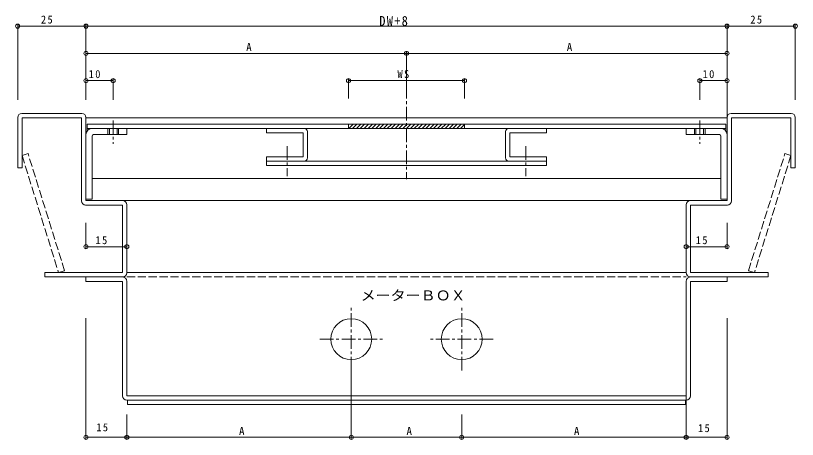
# Model space of a CAD drawing. Units: millimetres on the paper. Extents: x -420 to 373, y -297 to 267.
# Drawn here: x -109.1 to 177.4, y -82.6 to 72.8 of the extents above; entities that cross this region are included whole.
import ezdxf
from ezdxf.enums import TextEntityAlignment as Align

# ---------------------------------------------------------------- set-up
doc = ezdxf.new("R2010")
doc.units = ezdxf.units.MM
doc.linetypes.add('CHAIN1', pattern=[8, 5, -1, 1, -1])
doc.linetypes.add('DASHED3', pattern=[4, 3, -1])
for name, color, linetype, lineweight in [('0-1_USER1', 6, 'Continuous', 9), ('0-6_YKK_13', 4, 'DASHED3', 9), ('0-7_YKK_D', 7, 'Continuous', 9), ('0-8_YKK_A1', 2, 'Continuous', 9)]:
    doc.layers.add(name, color=color, linetype=linetype, lineweight=lineweight)
doc.styles.add('ＭＳ ゴシック', font='')
doc.styles.get('ＭＳ ゴシック').set_extended_font_data('MS Gothic')

msp = doc.modelspace()

# ---------------------------------------------------------------- linework, layer by layer
at = {"layer": '0-1_USER1'}
for p, q in [((-108.358, 41.916), (-108.358, 69.416)), ((-108.358, 68.916), (-83.358, 68.916)), ((-83.358, 52.191), (-83.358, 69.416)), ((-83.358, 41.916), (-83.358, 69.416)), ((-83.358, 68.916), (151.642, 68.916)), ((151.642, 35.416), (151.642, 69.416)), ((151.642, 41.916), (151.642, 69.416)), ((151.642, 68.916), (176.642, 68.916)), ((176.642, 41.916), (176.642, 69.416)), ((-83.358, 41.916), (-83.358, 59.416)), ((-83.358, 58.916), (34.142, 58.916)), ((34.142, 55.238), (34.142, 59.416)), ((34.142, 47.336), (34.142, 59.416)), ((34.142, 58.916), (151.642, 58.916)), ((151.642, 41.916), (151.642, 59.416)), ((-83.358, 41.916), (-83.358, 49.416)), ((-83.358, 48.916), (-73.358, 48.916)), ((-73.358, 41.916), (-73.358, 49.416)), ((12.892, 42.316), (12.892, 49.416)), ((12.892, 48.916), (55.392, 48.916)), ((55.392, 42.316), (55.392, 49.416)), ((141.642, 41.916), (141.642, 49.416)), ((151.642, 48.916), (141.642, 48.916)), ((151.642, 41.916), (151.642, 49.416)), ((-68.358, 3.416), (-68.358, -12.487)), ((136.642, 3.416), (136.642, -12.487)), ((-83.358, -3.2), (-83.358, -12.487)), ((151.642, -3.2), (151.642, -12.487)), ((-68.358, -11.987), (-83.358, -11.987)), ((151.642, -11.987), (136.642, -11.987)), ((-83.358, -38.139), (-83.358, -82.384)), ((151.642, -38.139), (151.642, -82.384)), ((13.892, -57.384), (13.892, -82.384)), ((136.642, -66.484), (136.642, -82.384)), ((-68.358, -73.54), (-68.358, -82.384)), ((13.892, -73.54), (13.892, -82.384)), ((54.392, -73.54), (54.392, -82.384)), ((136.642, -73.54), (136.642, -82.384)), ((-68.358, -74.884), (-68.358, -82.384)), ((54.392, -74.884), (54.392, -82.384)), ((-83.358, -81.884), (-68.358, -81.884)), ((-68.358, -81.884), (13.892, -81.884)), ((13.892, -81.884), (54.392, -81.884)), ((54.392, -81.884), (136.642, -81.884)), ((136.642, -81.884), (151.642, -81.884))]:
    msp.add_line(p, q, dxfattribs=at)
for centre in [(-108.358, 68.916), (-83.358, 68.916), (-83.358, 68.916), (151.642, 68.916), (151.642, 68.916), (176.642, 68.916), (-83.358, 58.916), (34.142, 58.916), (34.142, 58.916), (151.642, 58.916), (-83.358, 48.916), (-73.358, 48.916), (12.892, 48.916), (55.392, 48.916), (141.642, 48.916), (151.642, 48.916), (-83.358, -11.987), (-68.358, -11.987), (136.642, -11.987), (151.642, -11.987), (-83.358, -81.884), (-68.358, -81.884), (-68.358, -81.884), (13.892, -81.884), (13.892, -81.884), (54.392, -81.884), (54.392, -81.884), (136.642, -81.884), (136.642, -81.884), (151.642, -81.884)]:
    msp.add_circle(centre, 0.75, dxfattribs=at)
at = {"layer": '0-6_YKK_13'}
for p, q in [((-106.758, 21.475), (-104.563, 22.16)), ((-106.758, 21.475), (-93.358, -21.484)), ((-91.163, -20.799), (-104.563, 22.16)), ((159.446, -20.799), (172.846, 22.16)), ((175.042, 21.475), (161.642, -21.484)), ((175.042, 21.475), (172.846, 22.16)), ((-93.358, -21.484), (-91.163, -20.799)), ((161.642, -21.484), (159.446, -20.799))]:
    msp.add_line(p, q, dxfattribs=at)
at = {"layer": '0-7_YKK_D', "linetype": 'CHAIN1'}
for p, q in [((34.142, 47.336), (34.142, 12.831)), ((-73.358, 34.312), (-73.358, 25.689)), ((141.642, 34.312), (141.642, 25.689)), ((-9.608, 24.86), (-9.608, 13.875)), ((77.892, 24.86), (77.892, 13.875)), ((13.892, -57.384), (13.892, -34.384)), ((54.392, -57.384), (54.392, -34.384)), ((2.392, -45.884), (25.392, -45.884)), ((65.892, -45.884), (42.892, -45.884))]:
    msp.add_line(p, q, dxfattribs=at)
at = {"layer": '0-7_YKK_D'}
for p, q in [((-108.358, 35.416), (-108.358, 16.916)), ((-84.858, 36.916), (-106.858, 36.916)), ((-106.758, 35.116), (-106.758, 16.916)), ((-85.158, 35.316), (-106.558, 35.316)), ((-84.958, 35.116), (-84.958, 4.816)), ((-83.358, 35.416), (-83.358, 5.116)), ((151.642, 35.416), (151.642, 5.116)), ((153.142, 36.916), (175.142, 36.916)), ((153.242, 35.116), (153.242, 4.816)), ((153.442, 35.316), (174.842, 35.316)), ((175.042, 35.116), (175.042, 16.916)), ((176.642, 35.416), (176.642, 16.916)), ((-82.858, 33.016), (-82.858, 31.416)), ((-82.858, 33.016), (151.142, 33.016)), ((12.892, 33.016), (12.892, 31.416)), ((12.965, 31.416), (14.565, 33.016)), ((14.379, 31.416), (15.979, 33.016)), ((15.794, 31.416), (17.394, 33.016)), ((17.208, 31.416), (18.808, 33.016)), ((18.622, 31.416), (20.222, 33.016)), ((20.036, 31.416), (21.636, 33.016)), ((21.45, 31.416), (23.05, 33.016)), ((22.865, 31.416), (24.465, 33.016)), ((24.279, 31.416), (25.879, 33.016)), ((25.693, 31.416), (27.293, 33.016)), ((27.107, 31.416), (28.707, 33.016)), ((28.521, 31.416), (30.121, 33.016)), ((29.936, 31.416), (31.536, 33.016)), ((31.35, 31.416), (32.95, 33.016)), ((32.764, 31.416), (34.364, 33.016)), ((34.178, 31.416), (35.778, 33.016)), ((35.593, 31.416), (37.193, 33.016)), ((37.007, 31.416), (38.607, 33.016)), ((38.421, 31.416), (40.021, 33.016)), ((39.835, 31.416), (41.435, 33.016)), ((41.249, 31.416), (42.849, 33.016)), ((42.664, 31.416), (44.264, 33.016)), ((44.078, 31.416), (45.678, 33.016)), ((45.492, 31.416), (47.092, 33.016)), ((46.906, 31.416), (48.506, 33.016)), ((48.32, 31.416), (49.92, 33.016)), ((49.735, 31.416), (51.335, 33.016)), ((51.149, 31.416), (52.749, 33.016)), ((52.563, 31.416), (54.163, 33.016)), ((53.977, 31.416), (55.392, 32.831)), ((55.392, 33.016), (55.392, 31.416)), ((151.142, 33.016), (151.142, 31.416)), ((-82.858, 31.416), (-82.858, 30.548)), ((-82.858, 31.416), (151.142, 31.416)), ((-68.358, 31.416), (-81.058, 31.416)), ((-68.358, 29.116), (-80.558, 29.116)), ((-68.358, 31.416), (-68.358, 29.116)), ((-17.108, 31.416), (-17.108, 29.816)), ((-17.108, 31.416), (-3.308, 31.416)), ((-3.908, 29.816), (-17.108, 29.816)), ((-3.708, 29.616), (-3.708, 21.216)), ((-2.108, 30.216), (-2.108, 20.616)), ((70.392, 30.216), (70.392, 20.616)), ((71.592, 31.416), (85.392, 31.416)), ((71.992, 29.616), (71.992, 21.216)), ((72.192, 29.816), (85.392, 29.816)), ((85.392, 31.416), (85.392, 29.816)), ((136.642, 31.416), (149.342, 31.416)), ((151.142, 31.416), (151.142, 30.548)), ((-81.058, 28.616), (-81.058, 5.416)), ((149.342, 28.616), (149.342, 5.416)), ((-17.108, 21.016), (-17.108, 19.416)), ((-3.908, 21.016), (-17.108, 21.016)), ((72.192, 21.016), (85.392, 21.016)), ((85.392, 21.016), (85.392, 19.416)), ((-17.108, 19.416), (-17.108, 17.816)), ((85.392, 19.416), (-17.108, 19.416)), ((85.392, 17.816), (-17.108, 17.816)), ((85.392, 19.416), (85.392, 17.816)), ((-108.358, 16.916), (-106.758, 16.916)), ((176.642, 16.916), (175.042, 16.916)), ((-81.058, 13.016), (149.342, 13.016)), ((-70.158, 3.316), (-83.458, 3.316)), ((-81.058, 5.416), (-83.358, 5.416)), ((-69.858, 4.916), (-83.158, 4.916)), ((-69.958, 3.116), (-69.958, -21.284)), ((-68.358, 3.416), (-68.358, -21.584)), ((136.642, 3.416), (136.642, -21.484)), ((138.142, 4.916), (151.442, 4.916)), ((138.242, 3.116), (138.242, -21.284)), ((138.442, 3.316), (151.742, 3.316)), ((149.342, 5.416), (151.642, 5.416)), ((-98.358, -21.484), (-98.358, -23.084)), ((-70.158, -21.484), (-98.358, -21.484)), ((-68.358, -21.484), (136.642, -21.484)), ((138.442, -21.484), (166.642, -21.484)), ((166.642, -21.484), (166.642, -23.084)), ((-69.858, -23.084), (-98.358, -23.084)), ((-83.358, -23.084), (-69.958, -23.084)), ((-83.358, -24.684), (-83.358, -23.084)), ((-83.358, -24.684), (-70.158, -24.684)), ((-69.958, -66.684), (-69.958, -24.884)), ((-68.358, -66.484), (-68.358, -24.684)), ((136.642, -66.484), (136.642, -24.684)), ((138.242, -23.084), (151.642, -23.084)), ((138.242, -23.084), (166.642, -23.084)), ((138.242, -66.684), (138.242, -24.884)), ((-68.358, -68.284), (136.642, -68.284)), ((-68.158, -66.684), (136.442, -66.684)), ((-68.058, -68.284), (-68.058, -69.884)), ((-68.058, -68.284), (136.342, -68.284)), ((136.342, -68.284), (136.342, -69.884)), ((-68.058, -69.884), (136.342, -69.884))]:
    msp.add_line(p, q, dxfattribs=at)
at = {"layer": '0-7_YKK_D', "linetype": 'DASHED3'}
for p, q in [((-75.358, 31.416), (-75.358, 29.116)), ((-74.758, 31.416), (-74.758, 29.116)), ((-71.958, 31.416), (-71.958, 29.116)), ((-71.358, 31.416), (-71.358, 29.116)), ((139.642, 31.416), (139.642, 29.116)), ((140.242, 31.416), (140.242, 29.116)), ((143.041, 31.416), (143.041, 29.116)), ((143.642, 31.416), (143.642, 29.116)), ((-68.358, -23.084), (136.642, -23.084))]:
    msp.add_line(p, q, dxfattribs=at)
at = {"layer": '0-7_YKK_D'}
for points in [[(136.642, 31.416), (136.642, 29.116), (148.841, 29.116)], [(138.442, -24.684), (151.642, -24.684), (151.642, -23.084)]]:
    msp.add_lwpolyline(points, dxfattribs=at)
for centre in [(13.892, -45.884), (54.392, -45.884)]:
    msp.add_circle(centre, 7.5, dxfattribs=at)
for centre, radius, start, end in [((-106.858, 35.416), 1.5, 90, 180), ((-106.558, 35.116), 0.2, 90, 180), ((-85.158, 35.116), 0.2, 0, 90), ((-84.858, 35.416), 1.5, 0, 90), ((153.142, 35.416), 1.5, 90, 180), ((153.442, 35.116), 0.2, 90, 180), ((174.842, 35.116), 0.2, 0, 90), ((175.142, 35.416), 1.5, 0, 90), ((-81.058, 29.116), 2.3, 90, 180), ((-80.558, 28.616), 0.5, 90, 180), ((-3.908, 29.616), 0.2, 0, 90), ((-3.308, 30.216), 1.2, 0, 90), ((71.592, 30.216), 1.2, 90, 180), ((72.192, 29.616), 0.2, 90, 180), ((148.841, 28.616), 0.5, 0, 90), ((149.342, 29.116), 2.3, 0, 90), ((-3.908, 21.216), 0.2, 270, 0), ((-3.308, 20.616), 1.2, 270, 0), ((71.592, 20.616), 1.2, 180, 270), ((72.192, 21.216), 0.2, 180, 270), ((-83.458, 4.816), 1.5, 180, 270), ((-83.158, 5.116), 0.2, 180, 270), ((-70.158, 3.116), 0.2, 0, 90), ((-69.858, 3.416), 1.5, 0, 90), ((138.142, 3.416), 1.5, 90, 180), ((138.442, 3.116), 0.2, 90, 180), ((151.442, 5.116), 0.2, 270, 0), ((151.742, 4.816), 1.5, 270, 0), ((-70.158, -21.284), 0.2, 270, 0), ((-69.858, -21.584), 1.5, 270, 0), ((138.242, -21.484), 1.6, 180, 270), ((138.442, -21.284), 0.2, 180, 270), ((-70.158, -24.884), 0.2, 0, 90), ((-69.958, -24.684), 1.6, 0, 90), ((138.242, -24.684), 1.6, 90, 180), ((138.442, -24.884), 0.2, 90, 180), ((-68.358, -66.684), 1.6, 180, 270), ((-68.158, -66.484), 0.2, 180, 270), ((136.442, -66.484), 0.2, 270, 0), ((136.642, -66.684), 1.6, 270, 0)]:
    msp.add_arc(centre, radius, start, end, dxfattribs=at)
at = {"layer": '0-8_YKK_A1'}
for p, q in [((-83.358, 35.316), (151.642, 35.316)), ((138.142, 4.916), (-69.858, 4.916))]:
    msp.add_line(p, q, dxfattribs=at)

# ---------------------------------------------------------------- texts
at = {"layer": '0-1_USER1', "color": 7, "style": 'ＭＳ ゴシック'}
for p in [(-24.608, 58.916), (92.892, 58.916), (-27.233, -81.884), (34.142, -81.884), (95.517, -81.884)]:
    msp.add_text('A', height=2.933, dxfattribs=at).set_placement(p, align=Align.BOTTOM_LEFT)
at = {"layer": '0-1_USER1', "color": 7, "char_height": 2.933, "attachment_point": 7, "style": 'ＭＳ ゴシック'}
for s, insert in [('\\T1.27;\\W0.95;25', (-99.84, 69.816)), ('\\T1.27;\\W0.95;25', (160.16, 69.816)), ('\\T1.27;\\W0.95;10', (-82.34, 49.816)), ('\\T1.27;\\W0.95;WS', (30.834, 49.816)), ('\\T1.27;\\W0.95;10', (142.66, 49.816)), ('\\T1.27;\\W0.95;15', (-79.84, -11.087)), ('\\T1.27;\\W0.95;15', (140.16, -11.087)), ('\\T1.27;\\W0.95;15', (-79.55, -79.713)), ('\\T1.27;\\W0.95;15', (140.969, -80.011))]:
    msp.add_mtext(s, dxfattribs=dict(at, insert=insert))
at = {"layer": '0-1_USER1', "color": 3, "insert": (24.178, 68.916), "char_height": 3.666, "attachment_point": 7, "style": 'ＭＳ ゴシック'}
msp.add_mtext('\\T1.22;\\W0.9;DW+8', dxfattribs=at)
at = {"layer": '0-7_YKK_D', "color": 3, "style": 'ＭＳ ゴシック', "width": 1.1}
msp.add_text('メーターＢＯＸ', height=3.666, dxfattribs=at).set_placement((17.319, -32.779), align=Align.BOTTOM_LEFT)

doc.saveas('drawing.dxf')
